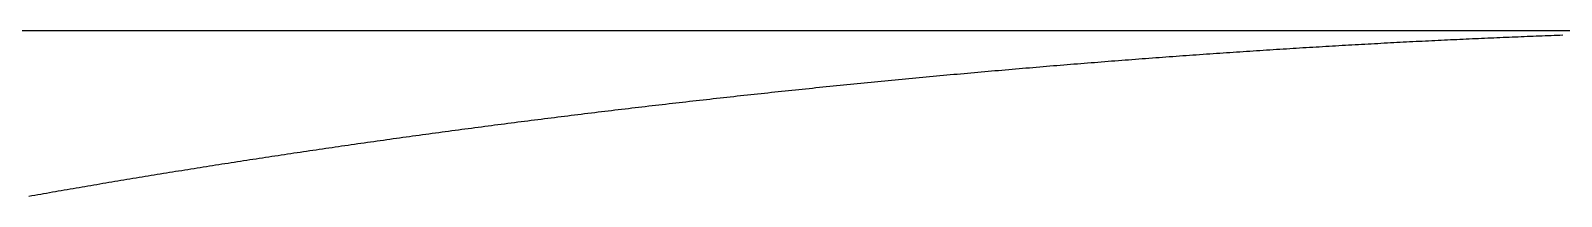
# Model space of a CAD drawing. Extents: x -14 to 315, y -179 to 16.
# Drawn here: x 236.78 to 268.02, y -116.9 to -113.5 of the extents above; entities that cross this region are included whole.
import ezdxf

# ---------------------------------------------------------------- set-up
doc = ezdxf.new("R2010")
doc.units = 0
doc.layers.add('BLACK', color=7, linetype='CONTINUOUS')

msp = doc.modelspace()

# ---------------------------------------------------------------- linework, layer by layer
at = {"layer": 'BLACK', "linetype": 'CONTINUOUS'}
for p, q in [((213.75, -113.5), (287.25, -113.5)), ((264.925261, -113.734134), (264.8604, -113.737477)), ((264.990037, -113.730815), (264.925261, -113.734134)), ((265.054736, -113.727521), (264.990037, -113.730815)), ((265.119349, -113.72425), (265.054736, -113.727521)), ((265.183883, -113.721004), (265.119349, -113.72425)), ((265.248331, -113.717782), (265.183883, -113.721004)), ((265.312698, -113.714584), (265.248331, -113.717782)), ((265.376977, -113.711411), (265.312698, -113.714584)), ((265.441174, -113.708261), (265.376977, -113.711411)), ((265.505283, -113.705136), (265.441174, -113.708261)), ((265.569308, -113.702035), (265.505283, -113.705136)), ((265.633244, -113.698959), (265.569308, -113.702035)), ((265.697094, -113.695906), (265.633244, -113.698959)), ((265.760855, -113.692878), (265.697094, -113.695906)), ((265.824528, -113.689874), (265.760855, -113.692878)), ((265.888111, -113.686894), (265.824528, -113.689874)), ((265.951603, -113.683938), (265.888111, -113.686894)), ((266.015006, -113.681007), (265.951603, -113.683938)), ((266.078316, -113.6781), (266.015006, -113.681007)), ((266.141536, -113.675217), (266.078316, -113.6781)), ((266.204661, -113.672358), (266.141536, -113.675217)), ((266.267695, -113.669524), (266.204661, -113.672358)), ((266.330634, -113.666714), (266.267695, -113.669524)), ((266.39348, -113.663928), (266.330634, -113.666714)), ((266.456228, -113.661166), (266.39348, -113.663928)), ((266.518884, -113.658428), (266.456228, -113.661166)), ((266.58144, -113.655715), (266.518884, -113.658428)), ((266.643904, -113.653026), (266.58144, -113.655715)), ((266.706265, -113.650361), (266.643904, -113.653026)), ((266.768533, -113.64772), (266.706265, -113.650361)), ((266.830697, -113.645103), (266.768533, -113.64772)), ((266.892767, -113.642511), (266.830697, -113.645103)), ((266.954731, -113.639943), (266.892767, -113.642511)), ((267.016601, -113.637399), (266.954731, -113.639943)), ((267.078364, -113.634879), (267.016601, -113.637399)), ((267.140031, -113.632383), (267.078364, -113.634879)), ((267.201589, -113.629912), (267.140031, -113.632383)), ((267.263051, -113.627464), (267.201589, -113.629912)), ((267.324402, -113.625041), (267.263051, -113.627464)), ((267.385656, -113.622641), (267.324402, -113.625041)), ((267.446798, -113.620266), (267.385656, -113.622641)), ((267.507843, -113.617915), (267.446798, -113.620266)), ((267.568772, -113.615588), (267.507843, -113.617915)), ((267.629605, -113.613285), (267.568772, -113.615588)), ((267.69032, -113.611006), (267.629605, -113.613285)), ((267.750938, -113.608751), (267.69032, -113.611006)), ((267.811437, -113.606521), (267.750938, -113.608751)), ((267.871837, -113.604314), (267.811437, -113.606521)), ((267.932117, -113.602131), (267.871837, -113.604314)), ((267.992298, -113.599972), (267.932117, -113.602131)), ((268.052357, -113.597837), (267.992298, -113.599972)), ((259.949703, -114.045875), (259.88057, -114.050964)), ((260.018774, -114.040811), (259.949703, -114.045875)), ((260.087835, -114.035768), (260.018774, -114.040811)), ((260.156832, -114.03075), (260.087835, -114.035768)), ((260.225818, -114.025752), (260.156832, -114.03075)), ((260.29474, -114.020779), (260.225818, -114.025752)), ((260.363649, -114.015827), (260.29474, -114.020779)), ((260.432493, -114.0109), (260.363649, -114.015827)), ((260.501323, -114.005994), (260.432493, -114.0109)), ((260.570087, -114.001113), (260.501323, -114.005994)), ((260.638835, -113.996253), (260.570087, -114.001113)), ((260.707516, -113.991417), (260.638835, -113.996253)), ((260.77618, -113.986603), (260.707516, -113.991417)), ((260.844777, -113.981814), (260.77618, -113.986603)), ((260.913354, -113.977046), (260.844777, -113.981814)), ((260.981864, -113.972303), (260.913354, -113.977046)), ((261.050353, -113.967581), (260.981864, -113.972303)), ((261.118773, -113.962885), (261.050353, -113.967581)), ((261.187171, -113.958209), (261.118773, -113.962885)), ((261.255499, -113.953559), (261.187171, -113.958209)), ((261.323803, -113.94893), (261.255499, -113.953559)), ((261.392038, -113.944326), (261.323803, -113.94893)), ((261.460246, -113.939744), (261.392038, -113.944326)), ((261.528385, -113.935187), (261.460246, -113.939744)), ((261.596495, -113.930651), (261.528385, -113.935187)), ((261.664534, -113.926141), (261.596495, -113.930651)), ((261.732544, -113.921652), (261.664534, -113.926141)), ((261.800482, -113.917188), (261.732544, -113.921652)), ((261.868389, -113.912746), (261.800482, -113.917188)), ((261.936224, -113.908329), (261.868389, -113.912746)), ((262.004025, -113.903934), (261.936224, -113.908329)), ((262.071753, -113.899564), (262.004025, -113.903934)), ((262.139447, -113.895216), (262.071753, -113.899564)), ((262.207067, -113.890893), (262.139447, -113.895216)), ((262.27465, -113.886593), (262.207067, -113.890893)), ((262.34216, -113.882317), (262.27465, -113.886593)), ((262.409631, -113.878064), (262.34216, -113.882317)), ((262.477027, -113.873835), (262.409631, -113.878064)), ((262.544382, -113.869629), (262.477027, -113.873835)), ((262.611663, -113.865448), (262.544382, -113.869629)), ((262.678901, -113.861289), (262.611663, -113.865448)), ((262.746064, -113.857155), (262.678901, -113.861289)), ((262.813182, -113.853044), (262.746064, -113.857155)), ((262.880224, -113.848957), (262.813182, -113.853044)), ((262.94722, -113.844894), (262.880224, -113.848957)), ((263.014139, -113.840855), (262.94722, -113.844894)), ((263.081009, -113.836839), (263.014139, -113.840855)), ((263.147803, -113.832848), (263.081009, -113.836839)), ((263.214546, -113.828879), (263.147803, -113.832848)), ((263.281212, -113.824936), (263.214546, -113.828879)), ((263.347826, -113.821015), (263.281212, -113.824936)), ((263.414361, -113.817119), (263.347826, -113.821015)), ((263.480842, -113.813247), (263.414361, -113.817119)), ((263.547245, -113.809399), (263.480842, -113.813247)), ((263.613591, -113.805574), (263.547245, -113.809399)), ((263.679858, -113.801774), (263.613591, -113.805574)), ((263.746068, -113.797997), (263.679858, -113.801774)), ((263.812197, -113.794245), (263.746068, -113.797997)), ((263.878266, -113.790516), (263.812197, -113.794245)), ((263.944255, -113.786812), (263.878266, -113.790516)), ((264.010182, -113.783131), (263.944255, -113.786812)), ((264.076028, -113.779475), (264.010182, -113.783131)), ((264.141811, -113.775842), (264.076028, -113.779475)), ((264.207511, -113.772234), (264.141811, -113.775842)), ((264.273146, -113.76865), (264.207511, -113.772234)), ((264.338699, -113.76509), (264.273146, -113.76865)), ((264.404185, -113.761554), (264.338699, -113.76509)), ((264.469587, -113.758042), (264.404185, -113.761554)), ((264.53492, -113.754554), (264.469587, -113.758042)), ((264.60017, -113.75109), (264.53492, -113.754554)), ((264.665348, -113.747651), (264.60017, -113.75109)), ((264.730442, -113.744235), (264.665348, -113.747651)), ((264.795463, -113.740844), (264.730442, -113.744235)), ((264.8604, -113.737477), (264.795463, -113.740844)), ((256.109769, -114.358498), (256.039515, -114.364781)), ((256.180055, -114.352233), (256.109769, -114.358498)), ((256.250294, -114.345992), (256.180055, -114.352233)), ((256.320563, -114.339769), (256.250294, -114.345992)), ((256.390785, -114.333569), (256.320563, -114.339769)), ((256.461036, -114.327387), (256.390785, -114.333569)), ((256.531239, -114.32123), (256.461036, -114.327387)), ((256.60147, -114.31509), (256.531239, -114.32123)), ((256.671652, -114.308975), (256.60147, -114.31509)), ((256.74186, -114.302877), (256.671652, -114.308975)), ((256.81202, -114.296804), (256.74186, -114.302877)), ((256.882204, -114.290748), (256.81202, -114.296804)), ((256.952339, -114.284717), (256.882204, -114.290748)), ((257.022497, -114.278704), (256.952339, -114.284717)), ((257.092605, -114.272716), (257.022497, -114.278704)), ((257.162735, -114.266745), (257.092605, -114.272716)), ((257.232814, -114.260799), (257.162735, -114.266745)), ((257.302914, -114.254872), (257.232814, -114.260799)), ((257.372963, -114.248969), (257.302914, -114.254872)), ((257.443031, -114.243084), (257.372963, -114.248969)), ((257.513047, -114.237224), (257.443031, -114.243084)), ((257.583081, -114.231382), (257.513047, -114.237224)), ((257.653062, -114.225565), (257.583081, -114.231382)), ((257.72306, -114.219766), (257.653062, -114.225565)), ((257.793005, -114.213992), (257.72306, -114.219766)), ((257.862964, -114.208237), (257.793005, -114.213992)), ((257.93287, -114.202507), (257.862964, -114.208237)), ((258.00279, -114.196795), (257.93287, -114.202507)), ((258.072655, -114.191108), (258.00279, -114.196795)), ((258.142532, -114.18544), (258.072655, -114.191108)), ((258.212355, -114.179796), (258.142532, -114.18544)), ((258.282188, -114.174172), (258.212355, -114.179796)), ((258.351965, -114.168572), (258.282188, -114.174172)), ((258.421752, -114.162992), (258.351965, -114.168572)), ((258.491482, -114.157436), (258.421752, -114.162992)), ((258.56122, -114.1519), (258.491482, -114.157436)), ((258.630902, -114.146388), (258.56122, -114.1519)), ((258.700589, -114.140896), (258.630902, -114.146388)), ((258.770219, -114.135428), (258.700589, -114.140896)), ((258.839853, -114.12998), (258.770219, -114.135428)), ((258.90943, -114.124557), (258.839853, -114.12998)), ((258.97901, -114.119154), (258.90943, -114.124557)), ((259.048531, -114.113775), (258.97901, -114.119154)), ((259.118053, -114.108416), (259.048531, -114.113775)), ((259.187517, -114.103082), (259.118053, -114.108416)), ((259.25698, -114.097768), (259.187517, -114.103082)), ((259.326383, -114.092478), (259.25698, -114.097768)), ((259.395785, -114.087209), (259.326383, -114.092478)), ((259.465126, -114.081965), (259.395785, -114.087209)), ((259.534464, -114.07674), (259.465126, -114.081965)), ((259.603741, -114.071541), (259.534464, -114.07674)), ((259.673013, -114.066361), (259.603741, -114.071541)), ((259.742224, -114.061207), (259.673013, -114.066361)), ((259.811428, -114.056073), (259.742224, -114.061207)), ((259.88057, -114.050964), (259.811428, -114.056073)), ((252.876708, -114.668422), (252.806589, -114.675616)), ((252.946885, -114.661243), (252.876708, -114.668422)), ((253.017028, -114.654087), (252.946885, -114.661243)), ((253.087227, -114.646945), (253.017028, -114.654087)), ((253.157393, -114.639827), (253.087227, -114.646945)), ((253.227614, -114.632724), (253.157393, -114.639827)), ((253.2978, -114.625644), (253.227614, -114.632724)), ((253.36804, -114.618579), (253.2978, -114.625644)), ((253.438246, -114.611538), (253.36804, -114.618579)), ((253.508505, -114.604511), (253.438246, -114.611538)), ((253.578728, -114.597508), (253.508505, -114.604511)), ((253.649004, -114.59052), (253.578728, -114.597508)), ((253.719243, -114.583555), (253.649004, -114.59052)), ((253.789533, -114.576606), (253.719243, -114.583555)), ((253.859787, -114.56968), (253.789533, -114.576606)), ((253.930091, -114.56277), (253.859787, -114.56968)), ((254.000358, -114.555883), (253.930091, -114.56277)), ((254.070673, -114.549012), (254.000358, -114.555883)), ((254.140952, -114.542165), (254.070673, -114.549012)), ((254.211277, -114.535333), (254.140952, -114.542165)), ((254.281565, -114.528524), (254.211277, -114.535333)), ((254.351899, -114.521732), (254.281565, -114.528524)), ((254.422194, -114.514963), (254.351899, -114.521732)), ((254.492535, -114.50821), (254.422194, -114.514963)), ((254.562837, -114.501481), (254.492535, -114.50821)), ((254.633183, -114.494768), (254.562837, -114.501481)), ((254.703489, -114.488078), (254.633183, -114.494768)), ((254.773839, -114.481405), (254.703489, -114.488078)), ((254.844148, -114.474756), (254.773839, -114.481405)), ((254.914499, -114.468122), (254.844148, -114.474756)), ((254.984809, -114.461513), (254.914499, -114.468122)), ((255.055159, -114.45492), (254.984809, -114.461513)), ((255.125469, -114.448351), (255.055159, -114.45492)), ((255.195818, -114.441798), (255.125469, -114.448351)), ((255.266125, -114.43527), (255.195818, -114.441798)), ((255.33647, -114.428758), (255.266125, -114.43527)), ((255.406773, -114.42227), (255.33647, -114.428758)), ((255.477113, -114.415799), (255.406773, -114.42227)), ((255.54741, -114.409351), (255.477113, -114.415799)), ((255.617742, -114.402921), (255.54741, -114.409351)), ((255.688031, -114.396515), (255.617742, -114.402921)), ((255.758355, -114.390125), (255.688031, -114.396515)), ((255.828634, -114.38376), (255.758355, -114.390125)), ((255.898947, -114.377412), (255.828634, -114.38376)), ((255.969215, -114.371088), (255.898947, -114.377412)), ((256.039515, -114.364781), (255.969215, -114.371088)), ((249.945635, -114.986402), (249.876347, -114.99435)), ((250.014998, -114.978465), (249.945635, -114.986402)), ((250.084339, -114.97055), (250.014998, -114.978465)), ((250.153755, -114.962648), (250.084339, -114.97055)), ((250.223148, -114.954768), (250.153755, -114.962648)), ((250.292614, -114.946899), (250.223148, -114.954768)), ((250.362057, -114.939054), (250.292614, -114.946899)), ((250.431573, -114.931221), (250.362057, -114.939054)), ((250.501065, -114.92341), (250.431573, -114.931221)), ((250.570629, -114.915612), (250.501065, -114.92341)), ((250.640169, -114.907836), (250.570629, -114.915612)), ((250.70978, -114.900073), (250.640169, -114.907836)), ((250.779366, -114.892332), (250.70978, -114.900073)), ((250.849023, -114.884604), (250.779366, -114.892332)), ((250.918655, -114.876899), (250.849023, -114.884604)), ((250.988356, -114.869206), (250.918655, -114.876899)), ((251.058032, -114.861536), (250.988356, -114.869206)), ((251.127776, -114.853879), (251.058032, -114.861536)), ((251.197494, -114.846244), (251.127776, -114.853879)), ((251.26728, -114.838623), (251.197494, -114.846244)), ((251.337039, -114.831024), (251.26728, -114.838623)), ((251.406865, -114.823439), (251.337039, -114.831024)), ((251.476664, -114.815876), (251.406865, -114.823439)), ((251.54653, -114.808327), (251.476664, -114.815876)), ((251.616367, -114.800801), (251.54653, -114.808327)), ((251.68627, -114.793287), (251.616367, -114.800801)), ((251.756144, -114.785797), (251.68627, -114.793287)), ((251.826083, -114.77832), (251.756144, -114.785797)), ((251.895994, -114.770867), (251.826083, -114.77832)), ((251.965967, -114.763426), (251.895994, -114.770867)), ((252.035912, -114.756009), (251.965967, -114.763426)), ((252.105919, -114.748606), (252.035912, -114.756009)), ((252.175896, -114.741226), (252.105919, -114.748606)), ((252.245935, -114.733859), (252.175896, -114.741226)), ((252.315944, -114.726516), (252.245935, -114.733859)), ((252.386013, -114.719186), (252.315944, -114.726516)), ((252.456052, -114.71188), (252.386013, -114.719186)), ((252.52615, -114.704588), (252.456052, -114.71188)), ((252.596217, -114.697319), (252.52615, -114.704588)), ((252.666343, -114.690065), (252.596217, -114.697319)), ((252.736437, -114.682833), (252.666343, -114.690065)), ((252.806589, -114.675616), (252.736437, -114.682833)), ((247.40122, -115.291649), (247.333065, -115.300207)), ((247.469361, -115.283112), (247.40122, -115.291649)), ((247.537589, -115.274585), (247.469361, -115.283112)), ((247.605804, -115.266079), (247.537589, -115.274585)), ((247.674104, -115.257583), (247.605804, -115.266079)), ((247.74239, -115.249109), (247.674104, -115.257583)), ((247.810762, -115.240645), (247.74239, -115.249109)), ((247.879119, -115.232203), (247.810762, -115.240645)), ((247.947561, -115.22377), (247.879119, -115.232203)), ((248.015987, -115.215359), (247.947561, -115.22377)), ((248.084498, -115.206958), (248.015987, -115.215359)), ((248.152994, -115.19858), (248.084498, -115.206958)), ((248.221573, -115.190211), (248.152994, -115.19858)), ((248.290136, -115.181864), (248.221573, -115.190211)), ((248.358782, -115.173528), (248.290136, -115.181864)), ((248.427412, -115.165213), (248.358782, -115.173528)), ((248.496124, -115.156909), (248.427412, -115.165213)), ((248.564819, -115.148627), (248.496124, -115.156909)), ((248.633596, -115.140355), (248.564819, -115.148627)), ((248.702356, -115.132106), (248.633596, -115.140355)), ((248.771197, -115.123867), (248.702356, -115.132106)), ((248.84002, -115.11565), (248.771197, -115.123867)), ((248.908924, -115.107444), (248.84002, -115.11565)), ((248.977809, -115.09926), (248.908924, -115.107444)), ((249.046774, -115.091087), (248.977809, -115.09926)), ((249.11572, -115.082937), (249.046774, -115.091087)), ((249.184746, -115.074797), (249.11572, -115.082937)), ((249.253752, -115.066679), (249.184746, -115.074797)), ((249.322837, -115.058573), (249.253752, -115.066679)), ((249.391902, -115.050489), (249.322837, -115.058573)), ((249.461045, -115.042416), (249.391902, -115.050489)), ((249.530167, -115.034366), (249.461045, -115.042416)), ((249.599367, -115.026326), (249.530167, -115.034366)), ((249.668546, -115.01831), (249.599367, -115.026326)), ((249.737802, -115.010304), (249.668546, -115.01831)), ((249.807036, -115.002322), (249.737802, -115.010304)), ((249.876347, -114.99435), (249.807036, -115.002322)), ((244.973536, -115.609137), (244.906858, -115.61823)), ((245.040208, -115.600066), (244.973536, -115.609137)), ((245.106976, -115.591002), (245.040208, -115.600066)), ((245.173737, -115.581959), (245.106976, -115.591002)), ((245.240593, -115.572923), (245.173737, -115.581959)), ((245.307442, -115.563908), (245.240593, -115.572923)), ((245.374386, -115.554901), (245.307442, -115.563908)), ((245.441322, -115.545915), (245.374386, -115.554901)), ((245.508353, -115.536937), (245.441322, -115.545915)), ((245.575376, -115.52798), (245.508353, -115.536937)), ((245.642493, -115.519031), (245.575376, -115.52798)), ((245.709601, -115.510103), (245.642493, -115.519031)), ((245.776803, -115.501182), (245.709601, -115.510103)), ((245.843997, -115.492283), (245.776803, -115.501182)), ((245.911283, -115.483392), (245.843997, -115.492283)), ((245.97856, -115.474523), (245.911283, -115.483392)), ((246.04593, -115.465661), (245.97856, -115.474523)), ((246.113291, -115.456821), (246.04593, -115.465661)), ((246.180743, -115.447989), (246.113291, -115.456821)), ((246.248186, -115.439178), (246.180743, -115.447989)), ((246.31572, -115.430376), (246.248186, -115.439178)), ((246.383244, -115.421595), (246.31572, -115.430376)), ((246.450859, -115.412823), (246.383244, -115.421595)), ((246.518464, -115.404072), (246.450859, -115.412823)), ((246.586159, -115.395329), (246.518464, -115.404072)), ((246.653843, -115.386609), (246.586159, -115.395329)), ((246.721617, -115.377897), (246.653843, -115.386609)), ((246.78938, -115.369206), (246.721617, -115.377897)), ((246.857232, -115.360524), (246.78938, -115.369206)), ((246.925072, -115.351864), (246.857232, -115.360524)), ((246.993001, -115.343213), (246.925072, -115.351864)), ((247.060918, -115.334584), (246.993001, -115.343213)), ((247.128924, -115.325963), (247.060918, -115.334584)), ((247.196916, -115.317365), (247.128924, -115.325963)), ((247.264997, -115.308775), (247.196916, -115.317365)), ((247.333065, -115.300207), (247.264997, -115.308775)), ((242.798721, -115.916297), (242.733674, -115.925826)), ((242.863871, -115.906773), (242.798721, -115.916297)), ((242.929019, -115.89727), (242.863871, -115.906773)), ((242.994269, -115.887772), (242.929019, -115.89727)), ((243.059517, -115.878294), (242.994269, -115.887772)), ((243.124867, -115.868822), (243.059517, -115.878294)), ((243.190216, -115.85937), (243.124867, -115.868822)), ((243.255665, -115.849924), (243.190216, -115.85937)), ((243.321112, -115.840499), (243.255665, -115.849924)), ((243.38666, -115.831079), (243.321112, -115.840499)), ((243.452206, -115.82168), (243.38666, -115.831079)), ((243.517852, -115.812286), (243.452206, -115.82168)), ((243.583496, -115.802913), (243.517852, -115.812286)), ((243.64924, -115.793547), (243.583496, -115.802913)), ((243.71498, -115.784201), (243.64924, -115.793547)), ((243.780821, -115.774861), (243.71498, -115.784201)), ((243.846658, -115.765541), (243.780821, -115.774861)), ((243.912594, -115.756228), (243.846658, -115.765541)), ((243.978527, -115.746936), (243.912594, -115.756228)), ((244.044559, -115.73765), (243.978527, -115.746936)), ((244.110587, -115.728384), (244.044559, -115.73765)), ((244.176713, -115.719125), (244.110587, -115.728384)), ((244.242835, -115.709887), (244.176713, -115.719125)), ((244.309055, -115.700656), (244.242835, -115.709887)), ((244.375271, -115.691445), (244.309055, -115.700656)), ((244.441584, -115.682241), (244.375271, -115.691445)), ((244.507892, -115.673058), (244.441584, -115.682241)), ((244.574298, -115.663881), (244.507892, -115.673058)), ((244.640698, -115.654726), (244.574298, -115.663881)), ((244.707196, -115.645577), (244.640698, -115.654726)), ((244.773688, -115.63645), (244.707196, -115.645577)), ((244.840276, -115.627329), (244.773688, -115.63645)), ((244.906858, -115.61823), (244.840276, -115.627329)), ((240.742292, -116.227519), (240.678941, -116.237439)), ((240.80575, -116.217602), (240.742292, -116.227519)), ((240.869212, -116.207705), (240.80575, -116.217602)), ((240.93278, -116.197812), (240.869212, -116.207705)), ((240.996351, -116.187939), (240.93278, -116.197812)), ((241.060028, -116.178069), (240.996351, -116.187939)), ((241.123708, -116.168219), (241.060028, -116.178069)), ((241.187494, -116.158373), (241.123708, -116.168219)), ((241.251282, -116.148547), (241.187494, -116.158373)), ((241.315176, -116.138725), (241.251282, -116.148547)), ((241.379073, -116.128923), (241.315176, -116.138725)), ((241.443074, -116.119125), (241.379073, -116.128923)), ((241.507078, -116.109347), (241.443074, -116.119125)), ((241.571187, -116.099573), (241.507078, -116.109347)), ((241.635298, -116.08982), (241.571187, -116.099573)), ((241.699513, -116.08007), (241.635298, -116.08982)), ((241.763731, -116.070341), (241.699513, -116.08007)), ((241.828052, -116.060616), (241.763731, -116.070341)), ((241.892375, -116.050911), (241.828052, -116.060616)), ((241.956802, -116.04121), (241.892375, -116.050911)), ((242.02123, -116.03153), (241.956802, -116.04121)), ((242.085762, -116.021854), (242.02123, -116.03153)), ((242.150295, -116.012199), (242.085762, -116.021854)), ((242.214931, -116.002548), (242.150295, -116.012199)), ((242.279568, -115.992918), (242.214931, -116.002548)), ((242.344308, -115.983292), (242.279568, -115.992918)), ((242.409049, -115.973686), (242.344308, -115.983292)), ((242.473892, -115.964086), (242.409049, -115.973686)), ((242.538735, -115.954506), (242.473892, -115.964086)), ((242.603681, -115.944931), (242.538735, -115.954506)), ((242.668626, -115.935376), (242.603681, -115.944931)), ((242.733674, -115.925826), (242.668626, -115.935376)), ((238.803802, -116.540416), (238.742162, -116.550688)), ((238.865449, -116.530162), (238.803802, -116.540416)), ((238.927205, -116.519911), (238.865449, -116.530162)), ((238.988969, -116.509678), (238.927205, -116.519911)), ((239.050841, -116.499448), (238.988969, -116.509678)), ((239.112722, -116.489237), (239.050841, -116.499448)), ((239.17471, -116.479029), (239.112722, -116.489237)), ((239.236706, -116.468839), (239.17471, -116.479029)), ((239.29881, -116.458653), (239.236706, -116.468839)), ((239.360921, -116.448485), (239.29881, -116.458653)), ((239.423141, -116.43832), (239.360921, -116.448485)), ((239.485367, -116.428174), (239.423141, -116.43832)), ((239.547701, -116.41803), (239.485367, -116.428174)), ((239.610042, -116.407906), (239.547701, -116.41803)), ((239.67249, -116.397785), (239.610042, -116.407906)), ((239.734945, -116.387683), (239.67249, -116.397785)), ((239.797508, -116.377584), (239.734945, -116.387683)), ((239.860076, -116.367504), (239.797508, -116.377584)), ((239.922752, -116.357428), (239.860076, -116.367504)), ((239.985434, -116.34737), (239.922752, -116.357428)), ((240.048223, -116.337316), (239.985434, -116.34737)), ((240.111018, -116.327281), (240.048223, -116.337316)), ((240.173919, -116.317249), (240.111018, -116.327281)), ((240.236826, -116.307237), (240.173919, -116.317249)), ((240.29984, -116.297228), (240.236826, -116.307237)), ((240.362859, -116.287238), (240.29984, -116.297228)), ((240.425985, -116.277252), (240.362859, -116.287238)), ((240.489115, -116.267286), (240.425985, -116.277252)), ((240.552352, -116.257323), (240.489115, -116.267286)), ((240.615593, -116.247379), (240.552352, -116.257323)), ((240.678941, -116.237439), (240.615593, -116.247379)), ((236.981196, -116.852918), (236.921351, -116.863492)), ((237.041053, -116.842361), (236.981196, -116.852918)), ((237.10102, -116.831806), (237.041053, -116.842361)), ((237.160999, -116.821269), (237.10102, -116.831806)), ((237.221088, -116.810733), (237.160999, -116.821269)), ((237.281188, -116.800215), (237.221088, -116.810733)), ((237.341398, -116.789699), (237.281188, -116.800215)), ((237.401619, -116.779201), (237.341398, -116.789699)), ((237.461949, -116.768704), (237.401619, -116.779201)), ((237.522291, -116.758225), (237.461949, -116.768704)), ((237.582743, -116.747748), (237.522291, -116.758225)), ((237.643205, -116.737289), (237.582743, -116.747748)), ((237.703776, -116.726832), (237.643205, -116.737289)), ((237.764359, -116.716393), (237.703776, -116.726832)), ((237.82505, -116.705956), (237.764359, -116.716393)), ((237.885752, -116.695537), (237.82505, -116.705956)), ((237.946563, -116.68512), (237.885752, -116.695537)), ((238.007385, -116.674721), (237.946563, -116.68512)), ((238.068315, -116.664324), (238.007385, -116.674721)), ((238.129256, -116.653946), (238.068315, -116.664324)), ((238.190305, -116.64357), (238.129256, -116.653946)), ((238.251364, -116.633212), (238.190305, -116.64357)), ((238.312533, -116.622856), (238.251364, -116.633212)), ((238.37371, -116.612519), (238.312533, -116.622856)), ((238.434997, -116.602183), (238.37371, -116.612519)), ((238.496292, -116.591867), (238.434997, -116.602183)), ((238.557697, -116.581552), (238.496292, -116.591867)), ((238.61911, -116.571256), (238.557697, -116.581552)), ((238.680632, -116.560963), (238.61911, -116.571256)), ((238.742162, -116.550688), (238.680632, -116.560963)), ((236.801892, -116.884661), (236.742279, -116.895256)), ((236.861615, -116.874068), (236.801892, -116.884661)), ((236.921351, -116.863492), (236.861615, -116.874068))]:
    msp.add_line(p, q, dxfattribs=at)

doc.saveas('drawing.dxf')
